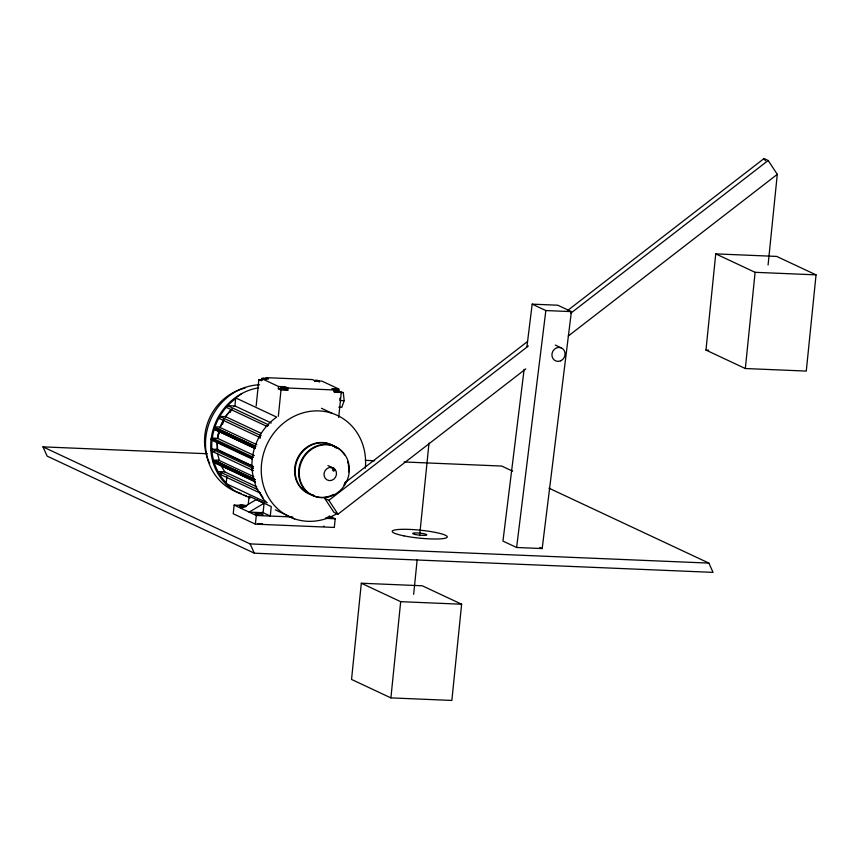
<?xml version="1.0" encoding="UTF-8"?>
<svg xmlns="http://www.w3.org/2000/svg" width="859" height="859" viewBox="0 0 859 859"><rect width="100%" height="100%" fill="white"/><g stroke="black" fill="none" stroke-linecap="round" stroke-linejoin="round"><path stroke-width="1.29" d="M219.163 433.806L219.195 431.143M260.417 437.736L219.614 418.623L219.84 416.411L260.835 435.62A1.117 1.031 -64.9 0 0 259.912 437.478M232.102 489.158L226.164 483.606L226.873 476.713M241.808 393.551L235.71 397.91L234.894 405.953L233.992 406.608M246.855 505.618L234.12 505.092L233.24 513.757L255.391 524.14L334.312 527.437L335.193 518.772L329.212 515.969M243.58 507.562L239.532 506.37C239.017 503.503 244.396 505.543 246.157 505.758L246.071 506.638M240.821 506.971L240.917 506.091L239.618 505.479M256.175 405.931L258.849 379.581L262.253 379.721M248.24 504.491L249.089 496.18L271.251 506.563L270.284 516.055L262.124 512.232M338.704 417.517L341.248 392.477L338.564 391.221L338.79 389.009L321.932 381.117L315.135 380.838L312.451 379.571L265.871 377.649L268.491 378.883L261.694 378.594L261.469 380.805L258.849 379.581M262.908 379.549L264.057 378.218L263.981 378.991L266.526 378.808L264.185 378.937L265.27 378.379M255.391 524.14L256.272 515.475L234.12 505.092M264.078 503.202L263.112 512.694L249.099 512.114L264.067 503.267L256.261 499.605L241.293 508.453M278.552 386.496L285.349 386.775L288.033 388.032L287.808 390.244L281.011 389.954L278.327 388.697L278.552 386.496L261.694 378.594M285.618 388.783L285.703 388.01L281.118 387.452C279.132 386.389 291.867 388.515 283.33 388.504M278.337 416.314L281.011 389.954M314.662 381.203C314.705 379.689 319.709 380.032 319.237 381.847M319.065 381.911L319.14 381.138L314.566 380.591L315.994 381.009M338.618 390.834L338.521 390.222L333.936 389.664C333.024 389.03 344.974 390.62 334.119 389.503M334.312 389.814L334.452 392.198L343.321 392.617L344.148 400.702L341.828 407.306L338.757 407.177M334.387 392.166L334.613 389.954M334.452 392.198L334.677 389.986L331.928 388.697L338.79 389.009M361.317 583.229L351.546 679.448L390.899 697.884L451.855 700.439L461.627 604.221L422.263 585.784L361.317 583.229L400.681 601.676L461.627 604.221M390.899 697.884L400.681 601.676M413.651 594.342L417.173 559.681M419.611 535.694L429.017 443.061M705.969 350.085L715.74 253.877L776.686 256.422L816.05 274.859L806.279 371.077L745.333 368.532L705.969 350.085L708.621 350.204M745.333 368.532L755.104 272.314L715.74 253.877M768.086 264.98L777.288 174.345L768.171 160.504L764.027 158.561L567.724 310.421M524.13 369.37L502.955 541.084L516.613 547.494L542.179 548.557L571.396 311.613L557.738 305.213L532.183 304.15L526.921 346.746M516.613 547.494L545.841 310.55L532.183 304.15M251.88 458.921L212.173 440.313A1.117 1.031 -64.9 0 1 211.25 439.454L211.443 438.627A1.117 1.031 -64.9 0 1 212.388 438.111L217.563 438.326L254.296 455.538M214.621 429.5C211.271 427.063 218.959 426.096 220.129 427.514L256.873 444.726M217.563 438.326L219.238 430.939M213.977 462.529C211.378 459.726 218.272 459.737 219.432 460.574L253.802 476.681M213.322 461.68L254.328 480.89L254.704 479.87L213.708 460.66M222.578 424.271L223.748 419.321M219.904 427.965L223.931 419.911M219.517 416.4L225.552 416.647L231.951 409.013M214.567 427.32L255.574 446.53L254.758 447.271L213.794 427.997M252.31 458.094L252.439 457.826A1.117 1.031 -64.9 0 1 252.857 457.439M229.557 412.374L230.631 410.248M230.309 412.105L231.382 409.968M327.966 465.589L333.958 468.391L332.508 470.088L333.7 471.194L335.139 469.497L330.447 467.296M525.805 368.887L337.984 514.176L333.84 512.232L324.723 498.392L326.849 496.749M344.888 482.801L527.394 341.614M324.723 498.392L328.868 500.335L528.36 346.016M570.806 313.181L768.171 160.504M568.25 336.052L777.288 174.345M261.608 380.086L262.199 379.989M319.14 381.138L318.378 381.203M285.703 388.01L281.118 387.452M338.521 390.222L333.936 389.664M334.248 391.274C333.399 392.638 343.332 392.133 335.246 391.264M240.048 505.908L239.532 506.37M262.382 523.765L257.764 523.571M282.428 389.063L280.936 389.191L285.542 389.567M755.104 272.314L816.05 274.859M545.841 310.55L571.396 311.613M288.033 388.032L334.677 389.986M338.124 391.06L343.321 392.617M278.327 388.697L281.72 388.848M344.148 400.702L340.057 400.53L339.82 398.222M267.02 426.429L227.388 407.864A1.117 1.031 -64.9 0 1 226.465 406.715A1.117 1.031 -64.9 0 1 227.614 405.652L234.894 405.953L271.272 422.993M267.987 424.829L268.609 424.861L227.614 405.652M260.062 435.588L260.835 435.62M258.978 437.757L260.277 437.811M212.173 440.313L214.621 440.42M254.962 446.465L255.842 446.497L214.847 427.288M252.256 470.571L253.115 470.603L212.291 451.404A1.117 1.031 -64.9 0 1 211.368 450.256A1.117 1.031 -64.9 0 1 212.517 449.203L217.263 449.397L252.814 466.05M212.291 451.404L214.804 451.512M548.955 488.18L708.858 563.096L713.077 572.373L254.318 553.185L47.159 456.14L42.95 446.863L207.459 453.745M365.279 460.349L374.642 460.735M404.063 461.97L501.699 466.05L512.608 471.161M252.514 457.278L253.373 457.31L212.388 438.111M214.245 462.572L216.575 462.668M252.213 468.348L253.222 468.391M260.148 493.077L219.152 473.867A1.117 1.031 -64.9 0 1 218.229 472.718A1.117 1.031 -64.9 0 1 219.378 471.655L224.779 471.881L256.777 486.87M219.152 473.867L221.482 473.964M253.942 479.515L255.241 479.569M254.575 481.749L255.413 481.792M259.579 493.045L260.191 493.077M256.272 515.475L292.683 516.989M325.507 518.364L335.193 518.772M42.95 446.863L250.109 543.908L708.858 563.096M245.47 506.831L240.917 506.091M264.057 378.218L261.727 378.347L262.983 378.776M325.99 517.816L329.985 517.784L328.031 516.731M314.748 380.43L319.323 380.977M281.301 387.291L285.875 387.849M283.513 388.343L285.8 388.622M323.435 526.213L324.23 526.352M555.29 345.082L561.346 347.916M286.015 389.406L287.808 390.244M321.449 408.283L332.272 413.362M235.71 397.91L276.716 417.12C256.905 430.649 247.038 457.922 254.328 480.89M539.903 547.494L542.179 548.557M225.552 416.647L261.104 433.312M214.31 427.417L255.306 446.626M214.074 427.578L255.08 446.787M213.891 427.803L254.887 447.013M213.698 428.426L254.779 448.119M213.698 428.641L254.704 447.85M213.773 428.909L254.919 448.355M214.116 429.328L255.112 448.538M211.346 438.809L252.342 458.019M211.25 439.25L252.245 458.448M216.167 449.354L253.555 466.867M212.517 449.203L253.341 468.327M214.471 460.37L254.135 478.946M214.202 460.392L253.996 479.032M213.934 460.488L254.94 479.698M213.515 460.886L254.511 480.084M213.386 461.143L254.382 480.353M213.322 461.423L254.318 480.632M213.419 462.013L255.252 481.781L213.547 462.217M219.378 471.655L257.829 489.673M226.164 483.606L267.17 502.816L263.241 499.143L256.165 487.364L254.425 481.223M244.053 495.192L250.066 498.005M275.331 509.849L294.583 518.868M260.449 523.85L261.619 524.398M764.027 158.561L765.433 160.697M328.868 500.335L337.984 514.176M261.029 494.473L263.09 497.898M220.731 465.159L224.779 471.881M250.109 543.908L254.318 553.185M217.348 453.208L219.432 460.574M252.245 458.373L252.245 458.663A1.117 1.031 -64.9 0 0 252.471 459.168M217.091 441.784L217.263 449.397M313.642 495.289A26.908 24.621 -64.9 0 1 297.622 459.458A26.908 24.621 -64.9 0 1 334.978 446.863M326.195 497.028A26.908 24.621 -64.9 0 1 299.426 479.419A26.908 24.621 -64.9 0 1 313.514 447.432A26.908 24.621 -64.9 0 1 344.684 455.023M347.68 461.723A26.908 24.621 -64.9 0 1 348.206 463.924M348.389 465.041A26.908 24.621 -64.9 0 1 348.55 471.935M345.619 481.996A26.908 24.621 -64.9 0 1 343.858 485.045M333.764 494.365A26.908 24.621 -64.9 0 1 327.483 496.76M313.052 495.009A26.908 24.621 -64.9 0 1 297.633 457.901A26.908 24.621 -64.9 0 1 336.417 448.183M335.139 469.497A6.732 6.153 -64.9 0 1 331.757 480.31A6.732 6.153 -64.9 0 1 324.111 473.159A6.732 6.153 -64.9 0 1 333.958 468.391M336.749 513.725A56.071 51.293 -64.9 0 1 263.176 484.605A56.071 51.293 -64.9 0 1 309.122 411.504A56.071 51.293 -64.9 0 1 365.311 468.284M246.372 495.911A56.071 51.293 -64.9 0 1 211.089 439.615A56.071 51.293 -64.9 0 1 258.57 387.828M219.614 418.623A1.117 1.031 -64.9 0 1 218.691 417.474A1.117 1.031 -64.9 0 1 219.84 416.411M260.685 492.948A1.127 1.031 -64.9 0 1 259.289 491.638M253.029 470.571A1.117 1.031 -64.9 0 1 252.986 468.531M267.546 426.483A1.117 1.031 -64.9 0 1 268.341 424.883M241.164 493.463A56.071 51.293 -64.9 0 1 206.343 433.881A56.071 51.293 -64.9 0 1 259.59 384.789M209.682 463.43A51.454 47.073 -64.9 0 1 245.073 388.096M226.593 483.155A54.987 50.305 -64.9 0 1 219.507 474.232M218.261 472.096A54.987 50.305 -64.9 0 1 235.763 398.576M217.628 448.656A44.067 40.319 -64.9 0 1 217.316 442.364M217.542 438.595A44.067 40.319 -64.9 0 1 218.927 431.068M220.076 427.417A44.067 40.319 -64.9 0 1 223.233 420.405M225.208 417.13A44.067 40.319 -64.9 0 1 231.694 409.281M255.273 513.553C264.701 517.934 266.473 512.716 255.273 513.553M560.68 360.812A7.087 6.475 -64.9 0 0 562.795 348.808A7.087 6.475 -64.9 0 0 552.015 353.586A7.087 6.475 -64.9 0 0 560.68 360.812M403.87 535.844A27.617 3.984 5.8 0 0 447.131 537.251A27.617 3.984 5.8 0 0 408.304 529.369A27.617 3.984 5.8 0 0 403.87 535.844M415.391 534.523A7.087 1.02 5.8 0 0 426.74 534.996A7.087 1.02 5.8 0 0 417.184 532.934A7.087 1.02 5.8 0 0 415.391 534.523M334.398 494.655A26.908 24.621 -64.9 0 0 339.058 448.774A26.908 24.621 -64.9 0 0 299.372 470.152A26.908 24.621 -64.9 0 0 334.398 494.655"/></g></svg>
